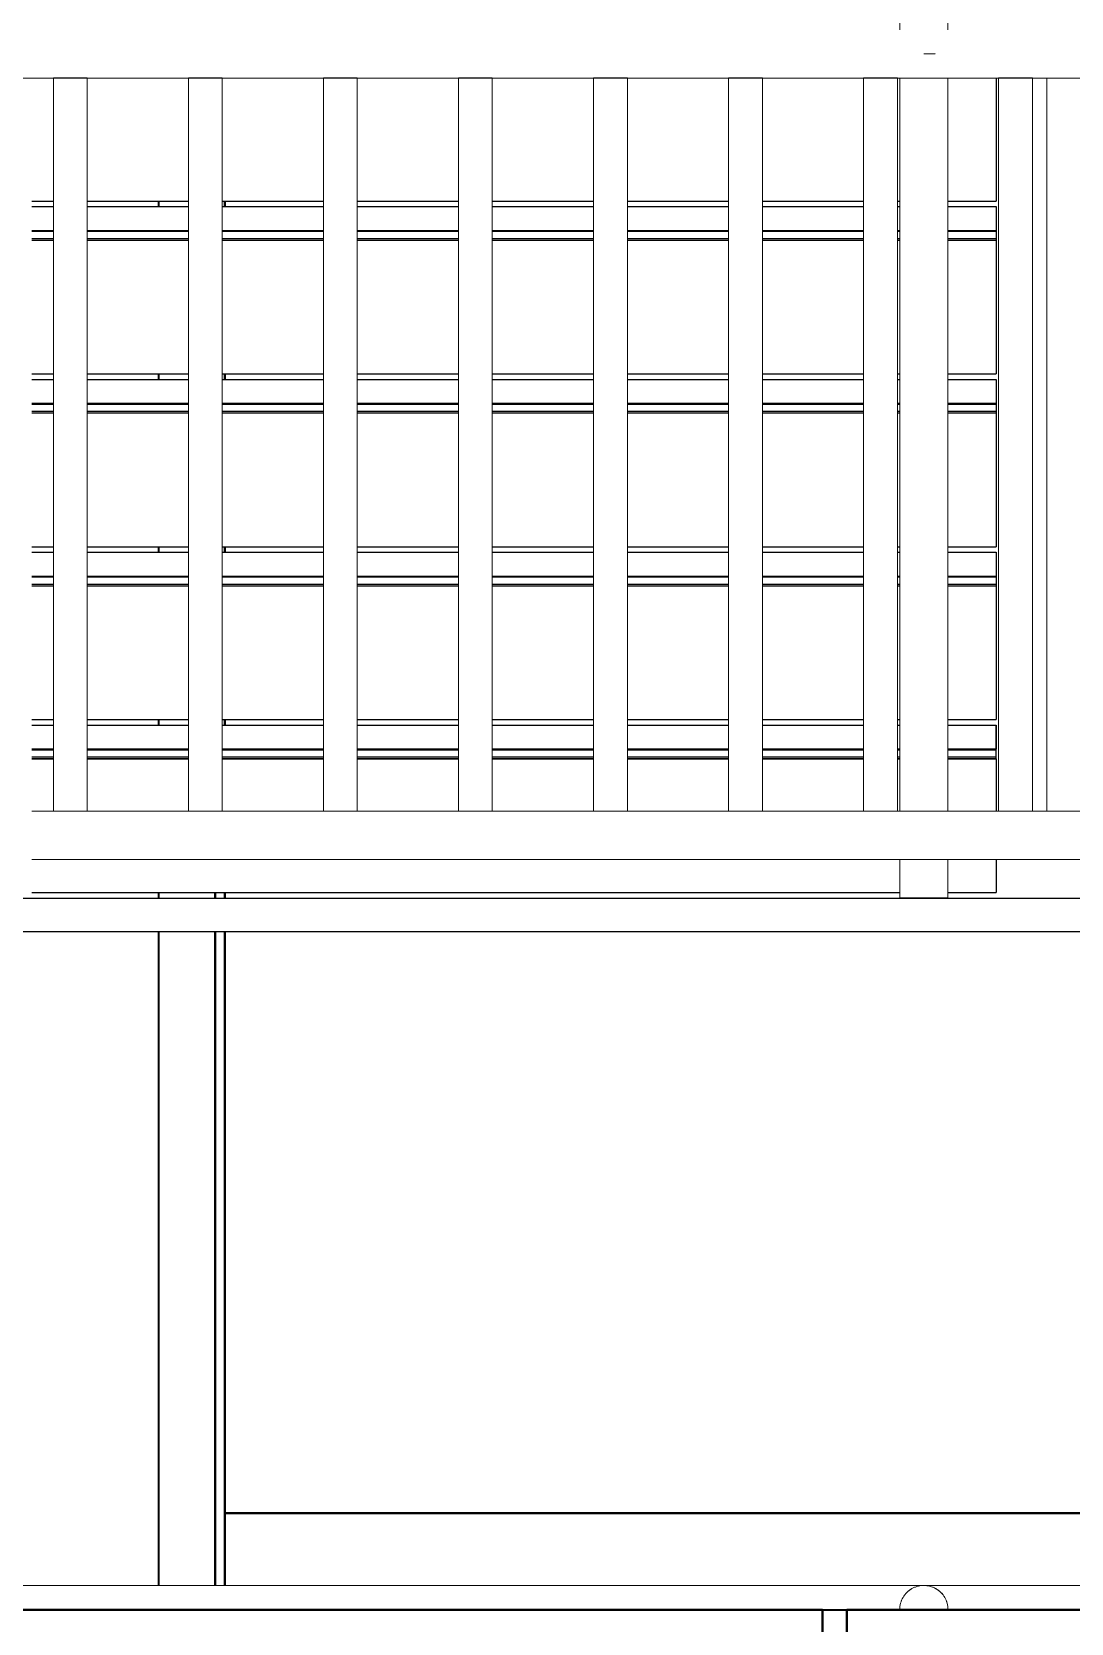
# Model space of a CAD drawing. Header units: millimetres. Extents: x -153298 to 620751, y -313239 to 250031.
# Drawn here: x 6249 to 7327, y -305529 to -303879 of the extents above; entities that cross this region are included whole.
import ezdxf

# ---------------------------------------------------------------- set-up
doc = ezdxf.new("R2010")
doc.units = ezdxf.units.MM
for name, color, linetype, lineweight in [('A-FLOR-E', 7, 'Continuous', 35), ('A-FLOR-HRAL', 7, 'Continuous', 25), ('E-LITE-EQPM', 7, 'Continuous', 35), ('I-WALL-E', 7, 'Continuous', 35), ('S-STRS-E', 7, 'Continuous', 25), ('WALL-E', 7, 'Continuous', 35)]:
    doc.layers.add(name, color=color, linetype=linetype, lineweight=lineweight)

# ---------------------------------------------------------------- blocks, each defined once
blk = doc.blocks.new('Railing - 35mm-14343221-2140-01 ENTRANCE 1 ELEVATION 2')
at = {"layer": 'A-FLOR-HRAL', "color": 7, "lineweight": 9}
blk.add_line((-17369.5, 112828.3), (-17369.5, 113588.3), dxfattribs=at)
blk = doc.blocks.new('Railing - Post_50mm-18334296-2140-01 ENTRANCE 1 ELEVATION 2')
at = {"layer": 'A-FLOR-HRAL', "color": 7, "lineweight": 9}
for p, q in [((-17522, 113792.4), (-17522, 113638.3)), ((-17472, 113638.3), (-17472, 113792.4)), ((-17472, 112738.3), (-17522, 112738.3)), ((-17522, 112738.3), (-17472, 112738.3))]:
    blk.add_line(p, q, dxfattribs=at)
blk = doc.blocks.new('Railing - Post_50mm-14343219-2140-01 ENTRANCE 1 ELEVATION 2')
at = {"layer": 'A-FLOR-HRAL', "color": 7, "lineweight": 9}
for p, q in [((-17497, 113613.3), (-17497, 113613.3)), ((-17497, 113613.3), (-17485.3, 113613.3)), ((-17485.3, 113613.3), (-17497, 113613.3)), ((-17484.5, 113613.3), (-17484.5, 113613.3)), ((-17522, 113588.3), (-17522, 112828.3)), ((-17472, 112828.3), (-17472, 113588.3)), ((-17522, 112778.3), (-17522, 112738.3)), ((-17472, 112738.3), (-17472, 112778.3)), ((-17497, 112738.3), (-17497, 112738.3)), ((-17497, 112738.3), (-17497, 112738.3))]:
    blk.add_line(p, q, dxfattribs=at)
blk = doc.blocks.new('Railing - Railing-8634568-2140-01 ENTRANCE 1 ELEVATION 2')
at = {"color": 7}
for name in ['Railing - Post_50mm-18334296-2140-01 ENTRANCE 1 ELEVATION 2', 'Railing - Post_50mm-14343219-2140-01 ENTRANCE 1 ELEVATION 2', 'Railing - 35mm-14343221-2140-01 ENTRANCE 1 ELEVATION 2']:
    blk.add_blockref(name, (0, -6450.4), dxfattribs=at)
blk = doc.blocks.new('Top Rail Type - Top Rail_Internal_-8634572-2140-01 ENTRANCE 1 ELEVATION 2')
at = {"layer": 'A-FLOR-HRAL', "color": 7, "lineweight": 9}
blk.add_line((-17272, 105575.2), (-17497, 105575.2), dxfattribs=at)
for points, knots in [([(-17472, 105550.2), (-17472, 105552.4), (-17472.6, 105556.8), (-17475.1, 105562.9), (-17479.1, 105568.1), (-17484.4, 105572.1), (-17490.5, 105574.6), (-17499.2, 105575.8), (-17507.9, 105573.5), (-17514.9, 105568.1), (-17518.9, 105562.9), (-17521.4, 105556.8), (-17522, 105552.4), (-17522, 105550.2)], [0, 0, 0, 0, 0.083333, 0.166667, 0.25, 0.333333, 0.416667, 0.5, 0.666667, 0.75, 0.833333, 0.916667, 1, 1, 1, 1]), ([(-17522, 105550.2), (-17522, 105552.4), (-17521.6, 105555.7), (-17520.2, 105559.8), (-17518.7, 105562.8), (-17517.2, 105565), (-17515.8, 105566.7), (-17514.3, 105568.3), (-17512.7, 105569.7), (-17510.9, 105571), (-17509.5, 105571.9), (-17508.1, 105572.7), (-17506.6, 105573.3), (-17505.1, 105573.9), (-17503.5, 105574.4), (-17501.9, 105574.8), (-17500.3, 105575), (-17498.7, 105575.2), (-17497, 105575.2), (-17495.4, 105575.2), (-17493.8, 105575), (-17492.1, 105574.8), (-17490.5, 105574.4), (-17489, 105573.9), (-17487.4, 105573.3), (-17486, 105572.7), (-17484.5, 105571.9), (-17483.1, 105571), (-17481.3, 105569.7), (-17479.7, 105568.3), (-17478.2, 105566.7), (-17476.8, 105565), (-17475.3, 105562.8), (-17473.9, 105559.8), (-17472.5, 105555.7), (-17472, 105552.4), (-17472, 105550.2)], [-1, -1, -1, -1, -0.916667, -0.875, -0.833333, -0.791667, -0.770833, -0.75, -0.708333, -0.6875, -0.666667, -0.645833, -0.625, -0.604167, -0.583333, -0.5625, -0.541667, -0.520833, -0.5, -0.479167, -0.458333, -0.4375, -0.416667, -0.395833, -0.375, -0.354167, -0.333333, -0.3125, -0.291667, -0.25, -0.229167, -0.208333, -0.166667, -0.125, -0.083333, 0, 0, 0, 0])]:
    blk.add_open_spline(points, degree=3, knots=knots, dxfattribs=at)
blk = doc.blocks.new('Railing - 35mm-V465-2140-01 ENTRANCE 1 ELEVATION 2')
at = {"layer": 'A-FLOR-HRAL', "color": 7, "lineweight": 9}
for p, q in [((-17374.5, 111975.7), (-17374.5, 111215.7)), ((-17357, 111975.7), (-17374.5, 111975.7)), ((-17339.5, 111975.7), (-17357, 111975.7)), ((-17339.5, 111215.7), (-17339.5, 111975.7)), ((-17374.5, 111215.7), (-17357, 111215.7)), ((-17357, 111215.7), (-17339.5, 111215.7))]:
    blk.add_line(p, q, dxfattribs=at)
blk = doc.blocks.new('Railing - Railing-14945432-2140-01 ENTRANCE 1 ELEVATION 2')
at = {"layer": 'A-FLOR-HRAL', "color": 7, "lineweight": 9}
for p, q in [((-16422, 106377.8), (-18422, 106377.8)), ((-18422, 106327.8), (-16422, 106327.8))]:
    blk.add_line(p, q, dxfattribs=at)
at = {"color": 7, "extrusion": (0, 0, -1), "zscale": -1}
for p in [(35739, -4837.8), (35599, -4837.8), (35459, -4837.8), (35319, -4837.8), (35179, -4837.8), (35039, -4837.8), (34899, -4837.8), (34759, -4837.8)]:
    blk.add_blockref('Railing - 35mm-V465-2140-01 ENTRANCE 1 ELEVATION 2', p, dxfattribs=at)
blk = doc.blocks.new('Top Rail Type - Top Rail_Internal_-14945436-2140-01 ENTRANCE 1 ELEVATION 2')
at = {"layer": 'A-FLOR-HRAL', "color": 7, "lineweight": 9}
blk.add_line((-18447, 107137.8), (-16422, 107137.8), dxfattribs=at)
blk = doc.blocks.new('Top Rail Type - Top Rail_Internal_-14945632-2140-01 ENTRANCE 1 ELEVATION 2')
at = {"layer": 'A-FLOR-HRAL', "color": 7, "lineweight": 9}
blk.add_line((-17497, 105575.2), (-18447, 105575.2), dxfattribs=at)
blk = doc.blocks.new('ACM_L14 - LED Street Light Luminaire with Wide Light - PRA4-CB-8-V575-2140-01 ENTRANCE 1 ELEVATION 2')
at = {"layer": 'E-LITE-EQPM', "color": 7}
for p, q in [((-18290.8, 107010.3), (-18290.8, 107004.5)), ((-18290.8, 106831.1), (-18290.8, 106825.4)), ((-18290.8, 106651.9), (-18290.8, 106646.2)), ((-18290.8, 106472.7), (-18290.8, 106467)), ((-18290.8, 106293.6), (-18290.8, 106287.8)), ((-18290.8, 106252.8), (-18290.8, 105575.2))]:
    blk.add_line(p, q, dxfattribs=at)

msp = doc.modelspace()

# ---------------------------------------------------------------- linework, layer by layer
at = {"layer": 'A-FLOR-E', "color": 7}
for p, q in [((6449.1524, -305489.493), (6449.1524, -305314.7103)), ((6449.1524, -305314.7103), (6449.1524, -305489.493))]:
    msp.add_line(p, q, dxfattribs=at)
at = {"layer": 'I-WALL-E', "color": 7}
for p, q in [((6449.1524, -304054.4306), (6449.1524, -304060.1694)), ((6449.1524, -304060.1694), (6449.1524, -304054.4306)), ((6449.1524, -304233.6094), (6449.1524, -304239.3481)), ((6449.1524, -304239.3481), (6449.1524, -304233.6094)), ((6449.1524, -304412.7881), (6449.1524, -304418.5268)), ((6449.1524, -304418.5268), (6449.1524, -304412.7881)), ((6449.1524, -304591.9668), (6449.1524, -304597.7056)), ((6449.1524, -304597.7056), (6449.1524, -304591.9668)), ((6449.1524, -304771.1456), (6449.1524, -304776.8843)), ((6449.1524, -304776.8843), (6449.1524, -304771.1456)), ((6449.1524, -304811.8843), (6449.1524, -305489.493)), ((6449.1524, -305489.493), (6449.1524, -304811.8843)), ((6449.1524, -304814.7103), (6449.1524, -305489.493)), ((6449.1524, -305489.493), (6449.1524, -304814.7103)), ((7349.1524, -305414.7103), (6449.1524, -305414.7103)), ((6449.1524, -305414.7103), (7349.1524, -305414.7103)), ((7069.1524, -305514.7103), (6024.1524, -305514.7103)), ((6149.1524, -305514.7103), (8449.1524, -305514.7103)), ((7069.1524, -306365.7103), (7069.1524, -305514.7103)), ((7069.1524, -305514.7103), (7094.1524, -305514.7103)), ((7069.1524, -305514.7103), (7069.1524, -306365.7103)), ((8269.1524, -305514.7103), (7094.1524, -305514.7103)), ((7094.1524, -305514.7103), (7094.1524, -306365.8043)), ((7094.1524, -306365.8043), (7094.1524, -305514.7103))]:
    msp.add_line(p, q, dxfattribs=at)
at = {"layer": 'S-STRS-E', "color": 7}
for p, q in [((7249.1524, -303926.8843), (7249.1524, -304054.4306)), ((6249.1524, -304054.4306), (6271.6524, -304054.4306)), ((6306.4556, -304054.4306), (6411.6524, -304054.4306)), ((6446.4556, -304054.4306), (6551.6524, -304054.4306)), ((6586.4556, -304054.4306), (6691.6524, -304054.4306)), ((6726.4556, -304054.4306), (6831.6524, -304054.4306)), ((6866.4556, -304054.4306), (6971.6524, -304054.4306)), ((7006.4556, -304054.4306), (7111.6524, -304054.4306)), ((7146.4556, -304054.4306), (7149.1524, -304054.4306)), ((7199.1524, -304054.4306), (7249.1524, -304054.4306)), ((6249.1524, -304060.1694), (6271.6524, -304060.1694)), ((6249.1524, -304060.1694), (6271.6524, -304060.1694)), ((6249.1524, -304060.1694), (6271.6524, -304060.1694)), ((6249.1524, -304060.1694), (6271.6524, -304060.1694)), ((6249.1524, -304060.1694), (6271.6524, -304060.1694)), ((6249.1524, -304060.1694), (6271.6524, -304060.1694)), ((6249.1524, -304060.1694), (6271.6524, -304060.1694)), ((6306.4468, -304060.1694), (6411.6524, -304060.1694)), ((6306.4468, -304060.1694), (6411.6524, -304060.1694)), ((6306.4468, -304060.1694), (6411.6524, -304060.1694)), ((6306.4468, -304060.1694), (6411.6524, -304060.1694)), ((6306.4468, -304060.1694), (6411.6524, -304060.1694)), ((6306.4468, -304060.1694), (6411.6524, -304060.1694)), ((6306.4468, -304060.1694), (6411.6524, -304060.1694)), ((6446.4468, -304060.1694), (6551.6524, -304060.1694)), ((6446.4468, -304060.1694), (6551.6524, -304060.1694)), ((6446.4468, -304060.1694), (6551.6524, -304060.1694)), ((6446.4468, -304060.1694), (6551.6524, -304060.1694)), ((6446.4468, -304060.1694), (6551.6524, -304060.1694)), ((6446.4468, -304060.1694), (6551.6524, -304060.1694)), ((6446.4468, -304060.1694), (6551.6524, -304060.1694)), ((6586.4468, -304060.1694), (6691.6524, -304060.1694)), ((6586.4468, -304060.1694), (6691.6524, -304060.1694)), ((6586.4468, -304060.1694), (6691.6524, -304060.1694)), ((6586.4468, -304060.1694), (6691.6524, -304060.1694)), ((6586.4468, -304060.1694), (6691.6524, -304060.1694)), ((6586.4468, -304060.1694), (6691.6524, -304060.1694)), ((6586.4468, -304060.1694), (6691.6524, -304060.1694)), ((6726.4468, -304060.1694), (6831.6524, -304060.1694)), ((6726.4468, -304060.1694), (6831.6524, -304060.1694)), ((6726.4468, -304060.1694), (6831.6524, -304060.1694)), ((6726.4468, -304060.1694), (6831.6524, -304060.1694)), ((6726.4468, -304060.1694), (6831.6524, -304060.1694)), ((6726.4468, -304060.1694), (6831.6524, -304060.1694)), ((6726.4468, -304060.1694), (6831.6524, -304060.1694)), ((6866.4468, -304060.1694), (6971.6524, -304060.1694)), ((6866.4468, -304060.1694), (6971.6524, -304060.1694)), ((6866.4468, -304060.1694), (6971.6524, -304060.1694)), ((6866.4468, -304060.1694), (6971.6524, -304060.1694)), ((6866.4468, -304060.1694), (6971.6524, -304060.1694)), ((6866.4468, -304060.1694), (6971.6524, -304060.1694)), ((6866.4468, -304060.1694), (6971.6524, -304060.1694)), ((7006.4468, -304060.1694), (7111.6524, -304060.1694)), ((7006.4468, -304060.1694), (7111.6524, -304060.1694)), ((7006.4468, -304060.1694), (7111.6524, -304060.1694)), ((7006.4468, -304060.1694), (7111.6524, -304060.1694)), ((7006.4468, -304060.1694), (7111.6524, -304060.1694)), ((7006.4468, -304060.1694), (7111.6524, -304060.1694)), ((7006.4468, -304060.1694), (7111.6524, -304060.1694)), ((7146.4468, -304060.1694), (7149.1524, -304060.1694)), ((7146.4468, -304060.1694), (7149.1524, -304060.1694)), ((7146.4468, -304060.1694), (7149.1524, -304060.1694)), ((7146.4468, -304060.1694), (7149.1524, -304060.1694)), ((7146.4468, -304060.1694), (7149.1524, -304060.1694)), ((7146.4468, -304060.1694), (7149.1524, -304060.1694)), ((7146.4468, -304060.1694), (7149.1524, -304060.1694)), ((7199.1524, -304060.1694), (7249.1524, -304060.1694)), ((7199.1524, -304060.1694), (7249.1524, -304060.1694)), ((7199.1524, -304060.1694), (7249.1524, -304060.1694)), ((7199.1524, -304060.1694), (7249.1524, -304060.1694)), ((7199.1524, -304060.1694), (7249.1524, -304060.1694)), ((7199.1524, -304060.1694), (7249.1524, -304060.1694)), ((7199.1524, -304060.1694), (7249.1524, -304060.1694)), ((7249.1524, -304060.1694), (7249.1524, -304065.6694)), ((7249.1524, -304060.1694), (7249.1524, -304062.6694)), ((7249.1524, -304060.1694), (7249.1524, -304062.6694)), ((7249.1524, -304060.1694), (7249.1524, -304062.6694)), ((7249.1524, -304060.1694), (7249.1524, -304062.6694)), ((7249.1524, -304060.1694), (7249.1524, -304062.6694)), ((7249.1524, -304060.1694), (7249.1524, -304085.1694)), ((7249.1524, -304065.1694), (7249.1524, -304075.1694)), ((7249.1524, -304065.6694), (7249.1524, -304074.6694)), ((7249.1524, -304065.6694), (7249.1524, -304085.6694)), ((6271.6524, -304085.1694), (6249.1524, -304085.1694)), ((6249.1524, -304085.6694), (6271.6524, -304085.6694)), ((6249.1524, -304085.6694), (6271.6524, -304085.6694)), ((6411.6524, -304085.1694), (6306.6524, -304085.1694)), ((6306.6524, -304085.6694), (6411.6524, -304085.6694)), ((6306.6524, -304085.6694), (6411.6524, -304085.6694)), ((6551.6524, -304085.1694), (6446.6524, -304085.1694)), ((6446.6524, -304085.6694), (6551.6524, -304085.6694)), ((6446.6524, -304085.6694), (6551.6524, -304085.6694)), ((6691.6524, -304085.1694), (6586.6524, -304085.1694)), ((6586.6524, -304085.6694), (6691.6524, -304085.6694)), ((6586.6524, -304085.6694), (6691.6524, -304085.6694)), ((6831.6524, -304085.1694), (6726.6524, -304085.1694)), ((6726.6524, -304085.6694), (6831.6524, -304085.6694)), ((6726.6524, -304085.6694), (6831.6524, -304085.6694)), ((6971.6524, -304085.1694), (6866.6524, -304085.1694)), ((6866.6524, -304085.6694), (6971.6524, -304085.6694)), ((6866.6524, -304085.6694), (6971.6524, -304085.6694)), ((7111.6524, -304085.1694), (7006.6524, -304085.1694)), ((7006.6524, -304085.6694), (7111.6524, -304085.6694)), ((7006.6524, -304085.6694), (7111.6524, -304085.6694)), ((7149.1524, -304085.1694), (7146.6524, -304085.1694)), ((7146.6524, -304085.6694), (7149.1524, -304085.6694)), ((7146.6524, -304085.6694), (7149.1524, -304085.6694)), ((7249.1524, -304085.1694), (7199.1524, -304085.1694)), ((7199.1524, -304085.6694), (7249.1524, -304085.6694)), ((7199.1524, -304085.6694), (7249.1524, -304085.6694)), ((7249.1524, -304074.6694), (7249.1524, -304078.1694)), ((7249.1524, -304075.1694), (7249.1524, -304077.6694)), ((7249.1524, -304085.6694), (7249.1524, -304093.1694)), ((6249.1524, -304093.1694), (6271.6524, -304093.1694)), ((6271.6524, -304095.1694), (6249.1524, -304095.1694)), ((6271.6524, -304095.1694), (6249.1524, -304095.1694)), ((6306.6524, -304093.1694), (6411.6524, -304093.1694)), ((6411.6524, -304095.1694), (6306.6524, -304095.1694)), ((6411.6524, -304095.1694), (6306.6524, -304095.1694)), ((6446.6524, -304093.1694), (6551.6524, -304093.1694)), ((6551.6524, -304095.1694), (6446.6524, -304095.1694)), ((6551.6524, -304095.1694), (6446.6524, -304095.1694)), ((6586.6524, -304093.1694), (6691.6524, -304093.1694)), ((6691.6524, -304095.1694), (6586.6524, -304095.1694)), ((6691.6524, -304095.1694), (6586.6524, -304095.1694)), ((6726.6524, -304093.1694), (6831.6524, -304093.1694)), ((6831.6524, -304095.1694), (6726.6524, -304095.1694)), ((6831.6524, -304095.1694), (6726.6524, -304095.1694)), ((6866.6524, -304093.1694), (6971.6524, -304093.1694)), ((6971.6524, -304095.1694), (6866.6524, -304095.1694)), ((6971.6524, -304095.1694), (6866.6524, -304095.1694)), ((7006.6524, -304093.1694), (7111.6524, -304093.1694)), ((7111.6524, -304095.1694), (7006.6524, -304095.1694)), ((7111.6524, -304095.1694), (7006.6524, -304095.1694)), ((7146.6524, -304093.1694), (7149.1524, -304093.1694)), ((7149.1524, -304095.1694), (7146.6524, -304095.1694)), ((7149.1524, -304095.1694), (7146.6524, -304095.1694)), ((7199.1524, -304093.1694), (7249.1524, -304093.1694)), ((7249.1524, -304095.1694), (7199.1524, -304095.1694)), ((7249.1524, -304095.1694), (7199.1524, -304095.1694)), ((7249.1524, -304093.1694), (7249.1524, -304095.1694)), ((7249.1524, -304095.1694), (7249.1524, -304233.6094)), ((6249.1524, -304233.6094), (6271.6524, -304233.6094)), ((6306.6524, -304233.6094), (6411.6524, -304233.6094)), ((6446.6524, -304233.6094), (6551.6524, -304233.6094)), ((6586.6524, -304233.6094), (6691.6524, -304233.6094)), ((6726.6524, -304233.6094), (6831.6524, -304233.6094)), ((6866.6524, -304233.6094), (6971.6524, -304233.6094)), ((7006.6524, -304233.6094), (7111.6524, -304233.6094)), ((7146.6524, -304233.6094), (7149.1524, -304233.6094)), ((7199.1524, -304233.6094), (7249.1524, -304233.6094)), ((6249.1524, -304239.3481), (6271.6524, -304239.3481)), ((6249.1524, -304239.3481), (6271.6524, -304239.3481)), ((6249.1524, -304239.3481), (6271.6524, -304239.3481)), ((6249.1524, -304239.3481), (6271.6524, -304239.3481)), ((6249.1524, -304239.3481), (6271.6524, -304239.3481)), ((6249.1524, -304239.3481), (6271.6524, -304239.3481)), ((6249.1524, -304239.3481), (6271.6524, -304239.3481)), ((6306.6524, -304239.3481), (6411.6524, -304239.3481)), ((6306.6524, -304239.3481), (6411.6524, -304239.3481)), ((6306.6524, -304239.3481), (6411.6524, -304239.3481)), ((6306.6524, -304239.3481), (6411.6524, -304239.3481)), ((6306.6524, -304239.3481), (6411.6524, -304239.3481)), ((6306.6524, -304239.3481), (6411.6524, -304239.3481)), ((6306.6524, -304239.3481), (6411.6524, -304239.3481)), ((6446.6524, -304239.3481), (6551.6524, -304239.3481)), ((6446.6524, -304239.3481), (6551.6524, -304239.3481)), ((6446.6524, -304239.3481), (6551.6524, -304239.3481)), ((6446.6524, -304239.3481), (6551.6524, -304239.3481)), ((6446.6524, -304239.3481), (6551.6524, -304239.3481)), ((6446.6524, -304239.3481), (6551.6524, -304239.3481)), ((6446.6524, -304239.3481), (6551.6524, -304239.3481)), ((6586.6524, -304239.3481), (6691.6524, -304239.3481)), ((6586.6524, -304239.3481), (6691.6524, -304239.3481)), ((6586.6524, -304239.3481), (6691.6524, -304239.3481)), ((6586.6524, -304239.3481), (6691.6524, -304239.3481)), ((6586.6524, -304239.3481), (6691.6524, -304239.3481)), ((6586.6524, -304239.3481), (6691.6524, -304239.3481)), ((6586.6524, -304239.3481), (6691.6524, -304239.3481)), ((6726.6524, -304239.3481), (6831.6524, -304239.3481)), ((6726.6524, -304239.3481), (6831.6524, -304239.3481)), ((6726.6524, -304239.3481), (6831.6524, -304239.3481)), ((6726.6524, -304239.3481), (6831.6524, -304239.3481)), ((6726.6524, -304239.3481), (6831.6524, -304239.3481)), ((6726.6524, -304239.3481), (6831.6524, -304239.3481)), ((6726.6524, -304239.3481), (6831.6524, -304239.3481)), ((6866.6524, -304239.3481), (6971.6524, -304239.3481)), ((6866.6524, -304239.3481), (6971.6524, -304239.3481)), ((6866.6524, -304239.3481), (6971.6524, -304239.3481)), ((6866.6524, -304239.3481), (6971.6524, -304239.3481)), ((6866.6524, -304239.3481), (6971.6524, -304239.3481)), ((6866.6524, -304239.3481), (6971.6524, -304239.3481)), ((6866.6524, -304239.3481), (6971.6524, -304239.3481)), ((7006.6524, -304239.3481), (7111.6524, -304239.3481)), ((7006.6524, -304239.3481), (7111.6524, -304239.3481)), ((7006.6524, -304239.3481), (7111.6524, -304239.3481)), ((7006.6524, -304239.3481), (7111.6524, -304239.3481)), ((7006.6524, -304239.3481), (7111.6524, -304239.3481)), ((7006.6524, -304239.3481), (7111.6524, -304239.3481)), ((7006.6524, -304239.3481), (7111.6524, -304239.3481)), ((7146.6524, -304239.3481), (7149.1524, -304239.3481)), ((7146.6524, -304239.3481), (7149.1524, -304239.3481)), ((7146.6524, -304239.3481), (7149.1524, -304239.3481)), ((7146.6524, -304239.3481), (7149.1524, -304239.3481)), ((7146.6524, -304239.3481), (7149.1524, -304239.3481)), ((7146.6524, -304239.3481), (7149.1524, -304239.3481)), ((7146.6524, -304239.3481), (7149.1524, -304239.3481)), ((7199.1524, -304239.3481), (7249.1524, -304239.3481)), ((7199.1524, -304239.3481), (7249.1524, -304239.3481)), ((7199.1524, -304239.3481), (7249.1524, -304239.3481)), ((7199.1524, -304239.3481), (7249.1524, -304239.3481)), ((7199.1524, -304239.3481), (7249.1524, -304239.3481)), ((7199.1524, -304239.3481), (7249.1524, -304239.3481)), ((7199.1524, -304239.3481), (7249.1524, -304239.3481)), ((7249.1524, -304239.3481), (7249.1524, -304244.8481)), ((7249.1524, -304239.3481), (7249.1524, -304241.8481)), ((7249.1524, -304239.3481), (7249.1524, -304241.8481)), ((7249.1524, -304239.3481), (7249.1524, -304241.8481)), ((7249.1524, -304239.3481), (7249.1524, -304241.8481)), ((7249.1524, -304239.3481), (7249.1524, -304241.8481)), ((7249.1524, -304239.3481), (7249.1524, -304264.3481)), ((7249.1524, -304244.3481), (7249.1524, -304254.3481)), ((7249.1524, -304244.8481), (7249.1524, -304253.8481)), ((7249.1524, -304244.8481), (7249.1524, -304264.8481)), ((7249.1524, -304253.8481), (7249.1524, -304256.4016)), ((7249.1524, -304254.3481), (7249.1524, -304256.4016)), ((6271.6524, -304264.3481), (6249.1524, -304264.3481)), ((6249.1524, -304264.8481), (6271.6524, -304264.8481)), ((6249.1524, -304264.8481), (6271.6524, -304264.8481)), ((6411.6524, -304264.3481), (6306.6524, -304264.3481)), ((6306.6524, -304264.8481), (6411.6524, -304264.8481)), ((6306.6524, -304264.8481), (6411.6524, -304264.8481)), ((6551.6524, -304264.3481), (6446.6524, -304264.3481)), ((6446.6524, -304264.8481), (6551.6524, -304264.8481)), ((6446.6524, -304264.8481), (6551.6524, -304264.8481)), ((6691.6524, -304264.3481), (6586.6524, -304264.3481)), ((6586.6524, -304264.8481), (6691.6524, -304264.8481)), ((6586.6524, -304264.8481), (6691.6524, -304264.8481)), ((6831.6524, -304264.3481), (6726.6524, -304264.3481)), ((6726.6524, -304264.8481), (6831.6524, -304264.8481)), ((6726.6524, -304264.8481), (6831.6524, -304264.8481)), ((6971.6524, -304264.3481), (6866.6524, -304264.3481)), ((6866.6524, -304264.8481), (6971.6524, -304264.8481)), ((6866.6524, -304264.8481), (6971.6524, -304264.8481)), ((7111.6524, -304264.3481), (7006.6524, -304264.3481)), ((7006.6524, -304264.8481), (7111.6524, -304264.8481)), ((7006.6524, -304264.8481), (7111.6524, -304264.8481)), ((7149.1524, -304264.3481), (7146.6524, -304264.3481)), ((7146.6524, -304264.8481), (7149.1524, -304264.8481)), ((7146.6524, -304264.8481), (7149.1524, -304264.8481)), ((7249.1524, -304264.3481), (7199.1524, -304264.3481)), ((7199.1524, -304264.8481), (7249.1524, -304264.8481)), ((7199.1524, -304264.8481), (7249.1524, -304264.8481)), ((7249.1524, -304264.8481), (7249.1524, -304272.3481)), ((6249.1524, -304272.3481), (6271.6524, -304272.3481)), ((6271.6524, -304274.3481), (6249.1524, -304274.3481)), ((6271.6524, -304274.3481), (6249.1524, -304274.3481)), ((6306.6524, -304272.3481), (6411.6524, -304272.3481)), ((6411.6524, -304274.3481), (6306.6524, -304274.3481)), ((6411.6524, -304274.3481), (6306.6524, -304274.3481)), ((6446.6524, -304272.3481), (6551.6524, -304272.3481)), ((6551.6524, -304274.3481), (6446.6524, -304274.3481)), ((6551.6524, -304274.3481), (6446.6524, -304274.3481)), ((6586.6524, -304272.3481), (6691.6524, -304272.3481)), ((6691.6524, -304274.3481), (6586.6524, -304274.3481)), ((6691.6524, -304274.3481), (6586.6524, -304274.3481)), ((6726.6524, -304272.3481), (6831.6524, -304272.3481)), ((6831.6524, -304274.3481), (6726.6524, -304274.3481)), ((6831.6524, -304274.3481), (6726.6524, -304274.3481)), ((6866.6524, -304272.3481), (6971.6524, -304272.3481)), ((6971.6524, -304274.3481), (6866.6524, -304274.3481)), ((6971.6524, -304274.3481), (6866.6524, -304274.3481)), ((7006.6524, -304272.3481), (7111.6524, -304272.3481)), ((7111.6524, -304274.3481), (7006.6524, -304274.3481)), ((7111.6524, -304274.3481), (7006.6524, -304274.3481)), ((7146.6524, -304272.3481), (7149.1524, -304272.3481)), ((7149.1524, -304274.3481), (7146.6524, -304274.3481)), ((7149.1524, -304274.3481), (7146.6524, -304274.3481)), ((7199.1524, -304272.3481), (7249.1524, -304272.3481)), ((7249.1524, -304274.3481), (7199.1524, -304274.3481)), ((7249.1524, -304274.3481), (7199.1524, -304274.3481)), ((7249.1524, -304272.3481), (7249.1524, -304274.3481)), ((7249.1524, -304274.3481), (7249.1524, -304412.7881)), ((6249.1524, -304412.7881), (6271.6524, -304412.7881)), ((6249.1524, -304418.5268), (6271.6524, -304418.5268)), ((6249.1524, -304418.5268), (6271.6524, -304418.5268)), ((6249.1524, -304418.5268), (6271.6524, -304418.5268)), ((6249.1524, -304418.5268), (6271.6524, -304418.5268)), ((6249.1524, -304418.5268), (6271.6524, -304418.5268)), ((6249.1524, -304418.5268), (6271.6524, -304418.5268)), ((6249.1524, -304418.5268), (6271.6524, -304418.5268)), ((6306.6524, -304412.7881), (6411.6524, -304412.7881)), ((6306.6524, -304418.5268), (6411.6524, -304418.5268)), ((6306.6524, -304418.5268), (6411.6524, -304418.5268)), ((6306.6524, -304418.5268), (6411.6524, -304418.5268)), ((6306.6524, -304418.5268), (6411.6524, -304418.5268)), ((6306.6524, -304418.5268), (6411.6524, -304418.5268)), ((6306.6524, -304418.5268), (6411.6524, -304418.5268)), ((6306.6524, -304418.5268), (6411.6524, -304418.5268)), ((6446.6524, -304412.7881), (6551.6524, -304412.7881)), ((6446.6524, -304418.5268), (6551.6524, -304418.5268)), ((6446.6524, -304418.5268), (6551.6524, -304418.5268)), ((6446.6524, -304418.5268), (6551.6524, -304418.5268)), ((6446.6524, -304418.5268), (6551.6524, -304418.5268)), ((6446.6524, -304418.5268), (6551.6524, -304418.5268)), ((6446.6524, -304418.5268), (6551.6524, -304418.5268)), ((6446.6524, -304418.5268), (6551.6524, -304418.5268)), ((6586.6524, -304412.7881), (6691.6524, -304412.7881)), ((6586.6524, -304418.5268), (6691.6524, -304418.5268)), ((6586.6524, -304418.5268), (6691.6524, -304418.5268)), ((6586.6524, -304418.5268), (6691.6524, -304418.5268)), ((6586.6524, -304418.5268), (6691.6524, -304418.5268)), ((6586.6524, -304418.5268), (6691.6524, -304418.5268)), ((6586.6524, -304418.5268), (6691.6524, -304418.5268)), ((6586.6524, -304418.5268), (6691.6524, -304418.5268)), ((6726.6524, -304412.7881), (6831.6524, -304412.7881)), ((6726.6524, -304418.5268), (6831.6524, -304418.5268)), ((6726.6524, -304418.5268), (6831.6524, -304418.5268)), ((6726.6524, -304418.5268), (6831.6524, -304418.5268)), ((6726.6524, -304418.5268), (6831.6524, -304418.5268)), ((6726.6524, -304418.5268), (6831.6524, -304418.5268)), ((6726.6524, -304418.5268), (6831.6524, -304418.5268)), ((6726.6524, -304418.5268), (6831.6524, -304418.5268)), ((6866.6524, -304412.7881), (6971.6524, -304412.7881)), ((6866.6524, -304418.5268), (6971.6524, -304418.5268)), ((6866.6524, -304418.5268), (6971.6524, -304418.5268)), ((6866.6524, -304418.5268), (6971.6524, -304418.5268)), ((6866.6524, -304418.5268), (6971.6524, -304418.5268)), ((6866.6524, -304418.5268), (6971.6524, -304418.5268)), ((6866.6524, -304418.5268), (6971.6524, -304418.5268)), ((6866.6524, -304418.5268), (6971.6524, -304418.5268)), ((7006.6524, -304412.7881), (7111.6524, -304412.7881)), ((7006.6524, -304418.5268), (7111.6524, -304418.5268)), ((7006.6524, -304418.5268), (7111.6524, -304418.5268)), ((7006.6524, -304418.5268), (7111.6524, -304418.5268)), ((7006.6524, -304418.5268), (7111.6524, -304418.5268)), ((7006.6524, -304418.5268), (7111.6524, -304418.5268)), ((7006.6524, -304418.5268), (7111.6524, -304418.5268)), ((7006.6524, -304418.5268), (7111.6524, -304418.5268)), ((7146.6524, -304412.7881), (7149.1524, -304412.7881)), ((7146.6524, -304418.5268), (7149.1524, -304418.5268)), ((7146.6524, -304418.5268), (7149.1524, -304418.5268)), ((7146.6524, -304418.5268), (7149.1524, -304418.5268)), ((7146.6524, -304418.5268), (7149.1524, -304418.5268)), ((7146.6524, -304418.5268), (7149.1524, -304418.5268)), ((7146.6524, -304418.5268), (7149.1524, -304418.5268)), ((7146.6524, -304418.5268), (7149.1524, -304418.5268)), ((7199.1524, -304412.7881), (7249.1524, -304412.7881)), ((7199.1524, -304418.5268), (7249.1524, -304418.5268)), ((7199.1524, -304418.5268), (7249.1524, -304418.5268)), ((7199.1524, -304418.5268), (7249.1524, -304418.5268)), ((7199.1524, -304418.5268), (7249.1524, -304418.5268)), ((7199.1524, -304418.5268), (7249.1524, -304418.5268)), ((7199.1524, -304418.5268), (7249.1524, -304418.5268)), ((7199.1524, -304418.5268), (7249.1524, -304418.5268)), ((7249.1524, -304418.5268), (7249.1524, -304424.0268)), ((7249.1524, -304418.5268), (7249.1524, -304421.0268)), ((7249.1524, -304418.5268), (7249.1524, -304421.0268)), ((7249.1524, -304418.5268), (7249.1524, -304421.0268)), ((7249.1524, -304418.5268), (7249.1524, -304421.0268)), ((7249.1524, -304418.5268), (7249.1524, -304421.0268)), ((7249.1524, -304418.5268), (7249.1524, -304443.5268)), ((7249.1524, -304423.5268), (7249.1524, -304433.5268)), ((7249.1524, -304424.0268), (7249.1524, -304433.0268)), ((7249.1524, -304424.0268), (7249.1524, -304444.0268)), ((7249.1524, -304433.0268), (7249.1524, -304436.5268)), ((7249.1524, -304433.5268), (7249.1524, -304436.0268)), ((6271.6524, -304443.5268), (6249.1524, -304443.5268)), ((6249.1524, -304444.0268), (6271.6524, -304444.0268)), ((6249.1524, -304444.0268), (6271.6524, -304444.0268)), ((6249.1524, -304451.5268), (6271.6524, -304451.5268)), ((6411.6524, -304443.5268), (6306.6524, -304443.5268)), ((6306.6524, -304444.0268), (6411.6524, -304444.0268)), ((6306.6524, -304444.0268), (6411.6524, -304444.0268)), ((6306.6524, -304451.5268), (6411.6524, -304451.5268)), ((6551.6524, -304443.5268), (6446.6524, -304443.5268)), ((6446.6524, -304444.0268), (6551.6524, -304444.0268)), ((6446.6524, -304444.0268), (6551.6524, -304444.0268)), ((6446.6524, -304451.5268), (6551.6524, -304451.5268)), ((6691.6524, -304443.5268), (6586.6524, -304443.5268)), ((6586.6524, -304444.0268), (6691.6524, -304444.0268)), ((6586.6524, -304444.0268), (6691.6524, -304444.0268)), ((6586.6524, -304451.5268), (6691.6524, -304451.5268)), ((6831.6524, -304443.5268), (6726.6524, -304443.5268)), ((6726.6524, -304444.0268), (6831.6524, -304444.0268)), ((6726.6524, -304444.0268), (6831.6524, -304444.0268)), ((6726.6524, -304451.5268), (6831.6524, -304451.5268)), ((6971.6524, -304443.5268), (6866.6524, -304443.5268)), ((6866.6524, -304444.0268), (6971.6524, -304444.0268)), ((6866.6524, -304444.0268), (6971.6524, -304444.0268)), ((6866.6524, -304451.5268), (6971.6524, -304451.5268)), ((7111.6524, -304443.5268), (7006.6524, -304443.5268)), ((7006.6524, -304444.0268), (7111.6524, -304444.0268)), ((7006.6524, -304444.0268), (7111.6524, -304444.0268)), ((7006.6524, -304451.5268), (7111.6524, -304451.5268)), ((7149.1524, -304443.5268), (7146.6524, -304443.5268)), ((7146.6524, -304444.0268), (7149.1524, -304444.0268)), ((7146.6524, -304444.0268), (7149.1524, -304444.0268)), ((7146.6524, -304451.5268), (7149.1524, -304451.5268)), ((7249.1524, -304443.5268), (7199.1524, -304443.5268)), ((7199.1524, -304444.0268), (7249.1524, -304444.0268)), ((7199.1524, -304444.0268), (7249.1524, -304444.0268)), ((7199.1524, -304451.5268), (7249.1524, -304451.5268)), ((7249.1524, -304444.0268), (7249.1524, -304451.5268)), ((7249.1524, -304451.5268), (7249.1524, -304453.5268)), ((6271.6524, -304453.5268), (6249.1524, -304453.5268)), ((6271.6524, -304453.5268), (6249.1524, -304453.5268)), ((6411.6524, -304453.5268), (6306.6524, -304453.5268)), ((6411.6524, -304453.5268), (6306.6524, -304453.5268)), ((6551.6524, -304453.5268), (6446.6524, -304453.5268)), ((6551.6524, -304453.5268), (6446.6524, -304453.5268)), ((6691.6524, -304453.5268), (6586.6524, -304453.5268)), ((6691.6524, -304453.5268), (6586.6524, -304453.5268)), ((6831.6524, -304453.5268), (6726.6524, -304453.5268)), ((6831.6524, -304453.5268), (6726.6524, -304453.5268)), ((6971.6524, -304453.5268), (6866.6524, -304453.5268)), ((6971.6524, -304453.5268), (6866.6524, -304453.5268)), ((7111.6524, -304453.5268), (7006.6524, -304453.5268)), ((7111.6524, -304453.5268), (7006.6524, -304453.5268)), ((7149.1524, -304453.5268), (7146.6524, -304453.5268)), ((7149.1524, -304453.5268), (7146.6524, -304453.5268)), ((7249.1524, -304453.5268), (7199.1524, -304453.5268)), ((7249.1524, -304453.5268), (7199.1524, -304453.5268)), ((7249.1524, -304453.5268), (7249.1524, -304591.9668)), ((6249.1524, -304591.9668), (6271.7988, -304591.9668)), ((6249.1524, -304597.7056), (6271.7899, -304597.7056)), ((6249.1524, -304597.7056), (6271.7899, -304597.7056)), ((6249.1524, -304597.7056), (6271.7899, -304597.7056)), ((6249.1524, -304597.7056), (6271.7899, -304597.7056)), ((6249.1524, -304597.7056), (6271.7899, -304597.7056)), ((6249.1524, -304597.7056), (6271.7899, -304597.7056)), ((6249.1524, -304597.7056), (6271.7899, -304597.7056)), ((6306.6524, -304591.9668), (6411.7988, -304591.9668)), ((6306.6524, -304597.7056), (6411.7899, -304597.7056)), ((6306.6524, -304597.7056), (6411.7899, -304597.7056)), ((6306.6524, -304597.7056), (6411.7899, -304597.7056)), ((6306.6524, -304597.7056), (6411.7899, -304597.7056)), ((6306.6524, -304597.7056), (6411.7899, -304597.7056)), ((6306.6524, -304597.7056), (6411.7899, -304597.7056)), ((6306.6524, -304597.7056), (6411.7899, -304597.7056)), ((6446.6524, -304591.9668), (6551.7988, -304591.9668)), ((6446.6524, -304597.7056), (6551.7899, -304597.7056)), ((6446.6524, -304597.7056), (6551.7899, -304597.7056)), ((6446.6524, -304597.7056), (6551.7899, -304597.7056)), ((6446.6524, -304597.7056), (6551.7899, -304597.7056)), ((6446.6524, -304597.7056), (6551.7899, -304597.7056)), ((6446.6524, -304597.7056), (6551.7899, -304597.7056)), ((6446.6524, -304597.7056), (6551.7899, -304597.7056)), ((6586.6524, -304591.9668), (6691.7988, -304591.9668)), ((6586.6524, -304597.7056), (6691.7899, -304597.7056)), ((6586.6524, -304597.7056), (6691.7899, -304597.7056)), ((6586.6524, -304597.7056), (6691.7899, -304597.7056)), ((6586.6524, -304597.7056), (6691.7899, -304597.7056)), ((6586.6524, -304597.7056), (6691.7899, -304597.7056)), ((6586.6524, -304597.7056), (6691.7899, -304597.7056)), ((6586.6524, -304597.7056), (6691.7899, -304597.7056)), ((6726.6524, -304591.9668), (6831.7988, -304591.9668)), ((6726.6524, -304597.7056), (6831.7899, -304597.7056)), ((6726.6524, -304597.7056), (6831.7899, -304597.7056)), ((6726.6524, -304597.7056), (6831.7899, -304597.7056)), ((6726.6524, -304597.7056), (6831.7899, -304597.7056)), ((6726.6524, -304597.7056), (6831.7899, -304597.7056)), ((6726.6524, -304597.7056), (6831.7899, -304597.7056)), ((6726.6524, -304597.7056), (6831.7899, -304597.7056)), ((6866.6524, -304591.9668), (6971.7988, -304591.9668)), ((6866.6524, -304597.7056), (6971.7899, -304597.7056)), ((6866.6524, -304597.7056), (6971.7899, -304597.7056)), ((6866.6524, -304597.7056), (6971.7899, -304597.7056)), ((6866.6524, -304597.7056), (6971.7899, -304597.7056)), ((6866.6524, -304597.7056), (6971.7899, -304597.7056)), ((6866.6524, -304597.7056), (6971.7899, -304597.7056)), ((6866.6524, -304597.7056), (6971.7899, -304597.7056)), ((7006.6524, -304591.9668), (7111.7988, -304591.9668)), ((7006.6524, -304597.7056), (7111.7899, -304597.7056)), ((7006.6524, -304597.7056), (7111.7899, -304597.7056)), ((7006.6524, -304597.7056), (7111.7899, -304597.7056)), ((7006.6524, -304597.7056), (7111.7899, -304597.7056)), ((7006.6524, -304597.7056), (7111.7899, -304597.7056)), ((7006.6524, -304597.7056), (7111.7899, -304597.7056)), ((7006.6524, -304597.7056), (7111.7899, -304597.7056)), ((7146.6524, -304591.9668), (7149.1524, -304591.9668)), ((7146.6524, -304597.7056), (7149.1524, -304597.7056)), ((7146.6524, -304597.7056), (7149.1524, -304597.7056)), ((7146.6524, -304597.7056), (7149.1524, -304597.7056)), ((7146.6524, -304597.7056), (7149.1524, -304597.7056)), ((7146.6524, -304597.7056), (7149.1524, -304597.7056)), ((7146.6524, -304597.7056), (7149.1524, -304597.7056)), ((7146.6524, -304597.7056), (7149.1524, -304597.7056)), ((7199.1524, -304591.9668), (7249.1524, -304591.9668)), ((7199.1524, -304597.7056), (7249.1524, -304597.7056)), ((7199.1524, -304597.7056), (7249.1524, -304597.7056)), ((7199.1524, -304597.7056), (7249.1524, -304597.7056)), ((7199.1524, -304597.7056), (7249.1524, -304597.7056)), ((7199.1524, -304597.7056), (7249.1524, -304597.7056)), ((7199.1524, -304597.7056), (7249.1524, -304597.7056)), ((7199.1524, -304597.7056), (7249.1524, -304597.7056)), ((7249.1524, -304597.7056), (7249.1524, -304600.2056)), ((7249.1524, -304597.7056), (7249.1524, -304600.2056)), ((7249.1524, -304597.7056), (7249.1524, -304600.2056)), ((7249.1524, -304597.7056), (7249.1524, -304600.2056)), ((7249.1524, -304597.7056), (7249.1524, -304600.2056)), ((7249.1524, -304597.7056), (7249.1524, -304622.7056)), ((7249.1524, -304603.2056), (7249.1524, -304597.7056)), ((7249.1524, -304602.7056), (7249.1524, -304612.7056)), ((7249.1524, -304612.2056), (7249.1524, -304603.2056)), ((7249.1524, -304623.2056), (7249.1524, -304603.2056)), ((7249.1524, -304615.7056), (7249.1524, -304612.2056)), ((7249.1524, -304612.7056), (7249.1524, -304615.2056)), ((6271.7514, -304622.7056), (6249.1524, -304622.7056)), ((6249.1524, -304623.2056), (6271.7506, -304623.2056)), ((6249.1524, -304623.2056), (6271.7506, -304623.2056)), ((6249.1524, -304630.7056), (6271.739, -304630.7056)), ((6271.7359, -304632.7056), (6249.1524, -304632.7056)), ((6249.1524, -304632.7056), (6271.7359, -304632.7056)), ((6411.7514, -304622.7056), (6306.6524, -304622.7056)), ((6306.6524, -304623.2056), (6411.7506, -304623.2056)), ((6306.6524, -304623.2056), (6411.7506, -304623.2056)), ((6306.6524, -304630.7056), (6411.739, -304630.7056)), ((6411.7359, -304632.7056), (6306.6524, -304632.7056)), ((6306.6524, -304632.7056), (6411.7359, -304632.7056)), ((6551.7514, -304622.7056), (6446.6524, -304622.7056)), ((6446.6524, -304623.2056), (6551.7506, -304623.2056)), ((6446.6524, -304623.2056), (6551.7506, -304623.2056)), ((6446.6524, -304630.7056), (6551.739, -304630.7056)), ((6551.7359, -304632.7056), (6446.6524, -304632.7056)), ((6446.6524, -304632.7056), (6551.7359, -304632.7056)), ((6691.7514, -304622.7056), (6586.6524, -304622.7056)), ((6586.6524, -304623.2056), (6691.7506, -304623.2056)), ((6586.6524, -304623.2056), (6691.7506, -304623.2056)), ((6586.6524, -304630.7056), (6691.739, -304630.7056)), ((6691.7359, -304632.7056), (6586.6524, -304632.7056)), ((6586.6524, -304632.7056), (6691.7359, -304632.7056)), ((6831.7514, -304622.7056), (6726.6524, -304622.7056)), ((6726.6524, -304623.2056), (6831.7506, -304623.2056)), ((6726.6524, -304623.2056), (6831.7506, -304623.2056)), ((6726.6524, -304630.7056), (6831.739, -304630.7056)), ((6831.7359, -304632.7056), (6726.6524, -304632.7056)), ((6726.6524, -304632.7056), (6831.7359, -304632.7056)), ((6971.7514, -304622.7056), (6866.6524, -304622.7056)), ((6866.6524, -304623.2056), (6971.7506, -304623.2056)), ((6866.6524, -304623.2056), (6971.7506, -304623.2056)), ((6866.6524, -304630.7056), (6971.739, -304630.7056)), ((6971.7359, -304632.7056), (6866.6524, -304632.7056)), ((6866.6524, -304632.7056), (6971.7359, -304632.7056)), ((7111.7514, -304622.7056), (7006.6524, -304622.7056)), ((7006.6524, -304623.2056), (7111.7506, -304623.2056)), ((7006.6524, -304623.2056), (7111.7506, -304623.2056)), ((7006.6524, -304630.7056), (7111.739, -304630.7056)), ((7111.7359, -304632.7056), (7006.6524, -304632.7056)), ((7006.6524, -304632.7056), (7111.7359, -304632.7056)), ((7149.1524, -304622.7056), (7146.6524, -304622.7056)), ((7146.6524, -304623.2056), (7149.1524, -304623.2056)), ((7146.6524, -304623.2056), (7149.1524, -304623.2056)), ((7146.6524, -304630.7056), (7149.1524, -304630.7056)), ((7149.1524, -304632.7056), (7146.6524, -304632.7056)), ((7146.6524, -304632.7056), (7149.1524, -304632.7056)), ((7249.1524, -304622.7056), (7199.1524, -304622.7056)), ((7199.1524, -304623.2056), (7249.1524, -304623.2056)), ((7199.1524, -304623.2056), (7249.1524, -304623.2056)), ((7199.1524, -304630.7056), (7249.1524, -304630.7056)), ((7249.1524, -304632.7056), (7199.1524, -304632.7056)), ((7199.1524, -304632.7056), (7249.1524, -304632.7056)), ((7249.1524, -304630.7056), (7249.1524, -304623.2056)), ((7249.1524, -304632.7056), (7249.1524, -304630.7056)), ((7249.1524, -304632.7056), (7249.1524, -304686.8843)), ((7249.1524, -304736.8843), (7249.1524, -304771.1456)), ((6149.1524, -304776.8843), (8449.1524, -304776.8843)), ((6249.1524, -304771.1456), (7149.1524, -304771.1456)), ((7199.1443, -304771.1456), (7249.1524, -304771.1456)), ((8449.1524, -304811.8843), (6149.1524, -304811.8843))]:
    msp.add_line(p, q, dxfattribs=at)
at = {"layer": 'WALL-E', "color": 7}
for p, q in [((6449.1524, -304054.4306), (6449.1524, -304060.1694)), ((6449.1524, -304060.1694), (6449.1524, -304054.4306)), ((6449.1524, -304060.1694), (6449.1524, -304054.4306)), ((6449.1524, -304060.1694), (6449.1524, -304054.4306)), ((6449.1524, -304054.4306), (6449.1524, -304060.1694)), ((6449.1524, -304060.1694), (6449.1524, -304054.4306)), ((6449.1524, -304054.4306), (6449.1524, -304060.1694)), ((6449.1524, -304060.1694), (6449.1524, -304054.4306)), ((6449.1524, -304054.4306), (6449.1524, -304060.1694)), ((6449.1524, -304060.1694), (6449.1524, -304054.4306)), ((6449.1524, -304054.4306), (6449.1524, -304060.1694)), ((6449.1524, -304060.1694), (6449.1524, -304054.4306)), ((6449.1524, -304054.4306), (6449.1524, -304060.1694)), ((6449.1524, -304060.1694), (6449.1524, -304054.4306)), ((6449.1524, -304054.4306), (6449.1524, -304060.1694)), ((6449.1524, -304060.1694), (6449.1524, -304054.4306)), ((6449.1524, -304054.4306), (6449.1524, -304060.1694)), ((6449.1524, -304060.1694), (6449.1524, -304054.4306)), ((6449.1524, -304054.4306), (6449.1524, -304060.1694)), ((6449.1524, -304060.1694), (6449.1524, -304054.4306)), ((6449.1524, -304054.4306), (6449.1524, -304060.1694)), ((6449.1524, -304060.1694), (6449.1524, -304054.4306)), ((6449.1524, -304054.4306), (6449.1524, -304060.1694)), ((6449.1524, -304060.1694), (6449.1524, -304054.4306)), ((6449.1524, -304054.4306), (6449.1524, -304060.1694)), ((6449.1524, -304054.4306), (6449.1524, -304060.1694)), ((6449.1524, -304233.6094), (6449.1524, -304239.3481)), ((6449.1524, -304239.3481), (6449.1524, -304233.6094)), ((6449.1524, -304239.3481), (6449.1524, -304233.6094)), ((6449.1524, -304239.3481), (6449.1524, -304233.6094)), ((6449.1524, -304233.6094), (6449.1524, -304239.3481)), ((6449.1524, -304239.3481), (6449.1524, -304233.6094)), ((6449.1524, -304233.6094), (6449.1524, -304239.3481)), ((6449.1524, -304239.3481), (6449.1524, -304233.6094)), ((6449.1524, -304233.6094), (6449.1524, -304239.3481)), ((6449.1524, -304239.3481), (6449.1524, -304233.6094)), ((6449.1524, -304233.6094), (6449.1524, -304239.3481)), ((6449.1524, -304239.3481), (6449.1524, -304233.6094)), ((6449.1524, -304233.6094), (6449.1524, -304239.3481)), ((6449.1524, -304239.3481), (6449.1524, -304233.6094)), ((6449.1524, -304233.6094), (6449.1524, -304239.3481)), ((6449.1524, -304239.3481), (6449.1524, -304233.6094)), ((6449.1524, -304233.6094), (6449.1524, -304239.3481)), ((6449.1524, -304239.3481), (6449.1524, -304233.6094)), ((6449.1524, -304233.6094), (6449.1524, -304239.3481)), ((6449.1524, -304239.3481), (6449.1524, -304233.6094)), ((6449.1524, -304233.6094), (6449.1524, -304239.3481)), ((6449.1524, -304239.3481), (6449.1524, -304233.6094)), ((6449.1524, -304233.6094), (6449.1524, -304239.3481)), ((6449.1524, -304239.3481), (6449.1524, -304233.6094)), ((6449.1524, -304233.6094), (6449.1524, -304239.3481)), ((6449.1524, -304233.6094), (6449.1524, -304239.3481)), ((6449.1524, -304412.7881), (6449.1524, -304418.5268)), ((6449.1524, -304418.5268), (6449.1524, -304412.7881)), ((6449.1524, -304418.5268), (6449.1524, -304412.7881)), ((6449.1524, -304418.5268), (6449.1524, -304412.7881)), ((6449.1524, -304412.7881), (6449.1524, -304418.5268)), ((6449.1524, -304418.5268), (6449.1524, -304412.7881)), ((6449.1524, -304412.7881), (6449.1524, -304418.5268)), ((6449.1524, -304418.5268), (6449.1524, -304412.7881)), ((6449.1524, -304412.7881), (6449.1524, -304418.5268)), ((6449.1524, -304418.5268), (6449.1524, -304412.7881)), ((6449.1524, -304412.7881), (6449.1524, -304418.5268)), ((6449.1524, -304418.5268), (6449.1524, -304412.7881)), ((6449.1524, -304412.7881), (6449.1524, -304418.5268)), ((6449.1524, -304418.5268), (6449.1524, -304412.7881)), ((6449.1524, -304412.7881), (6449.1524, -304418.5268)), ((6449.1524, -304418.5268), (6449.1524, -304412.7881)), ((6449.1524, -304412.7881), (6449.1524, -304418.5268)), ((6449.1524, -304418.5268), (6449.1524, -304412.7881)), ((6449.1524, -304412.7881), (6449.1524, -304418.5268)), ((6449.1524, -304418.5268), (6449.1524, -304412.7881)), ((6449.1524, -304412.7881), (6449.1524, -304418.5268)), ((6449.1524, -304418.5268), (6449.1524, -304412.7881)), ((6449.1524, -304412.7881), (6449.1524, -304418.5268)), ((6449.1524, -304418.5268), (6449.1524, -304412.7881)), ((6449.1524, -304412.7881), (6449.1524, -304418.5268)), ((6449.1524, -304412.7881), (6449.1524, -304418.5268)), ((6449.1524, -304591.9668), (6449.1524, -304597.7056)), ((6449.1524, -304597.7056), (6449.1524, -304591.9668)), ((6449.1524, -304597.7056), (6449.1524, -304591.9668)), ((6449.1524, -304597.7056), (6449.1524, -304591.9668)), ((6449.1524, -304591.9668), (6449.1524, -304597.7056)), ((6449.1524, -304597.7056), (6449.1524, -304591.9668)), ((6449.1524, -304591.9668), (6449.1524, -304597.7056)), ((6449.1524, -304597.7056), (6449.1524, -304591.9668)), ((6449.1524, -304591.9668), (6449.1524, -304597.7056)), ((6449.1524, -304597.7056), (6449.1524, -304591.9668)), ((6449.1524, -304591.9668), (6449.1524, -304597.7056)), ((6449.1524, -304597.7056), (6449.1524, -304591.9668)), ((6449.1524, -304591.9668), (6449.1524, -304597.7056)), ((6449.1524, -304597.7056), (6449.1524, -304591.9668)), ((6449.1524, -304591.9668), (6449.1524, -304597.7056)), ((6449.1524, -304597.7056), (6449.1524, -304591.9668)), ((6449.1524, -304591.9668), (6449.1524, -304597.7056)), ((6449.1524, -304597.7056), (6449.1524, -304591.9668)), ((6449.1524, -304591.9668), (6449.1524, -304597.7056)), ((6449.1524, -304597.7056), (6449.1524, -304591.9668)), ((6449.1524, -304591.9668), (6449.1524, -304597.7056)), ((6449.1524, -304597.7056), (6449.1524, -304591.9668)), ((6449.1524, -304591.9668), (6449.1524, -304597.7056)), ((6449.1524, -304597.7056), (6449.1524, -304591.9668)), ((6449.1524, -304591.9668), (6449.1524, -304597.7056)), ((6449.1524, -304591.9668), (6449.1524, -304597.7056)), ((6439.1524, -304776.8843), (6439.1524, -304771.1456)), ((6439.1524, -304771.1456), (6439.1524, -304776.8843)), ((6439.1524, -304776.8843), (6439.1524, -304771.1456)), ((6439.1524, -304771.1456), (6439.1524, -304776.8843)), ((6439.1524, -304771.1456), (6439.1524, -304776.8843)), ((6439.1524, -304776.8843), (6439.1524, -304771.1456)), ((6439.1524, -304771.1456), (6439.1524, -304776.8843)), ((6439.1524, -304776.8843), (6439.1524, -304771.1456)), ((6439.1524, -304771.1456), (6439.1524, -304776.8843)), ((6439.1524, -304776.8843), (6439.1524, -304771.1456)), ((6439.1524, -304771.1456), (6439.1524, -304776.8843)), ((6439.1524, -304776.8843), (6439.1524, -304771.1456)), ((6439.1524, -304771.1456), (6439.1524, -304776.8843)), ((6439.1524, -304776.8843), (6439.1524, -304771.1456)), ((6439.1524, -304771.1456), (6439.1524, -304776.8843)), ((6439.1524, -304776.8843), (6439.1524, -304771.1456)), ((6439.1524, -304771.1456), (6439.1524, -304776.8843)), ((6439.1524, -304776.8843), (6439.1524, -304771.1456)), ((6439.1524, -304771.1456), (6439.1524, -304776.8843)), ((6439.1524, -304776.8843), (6439.1524, -304771.1456)), ((6439.1524, -304771.1456), (6439.1524, -304776.8843)), ((6439.1524, -304776.8843), (6439.1524, -304771.1456)), ((6439.1524, -304771.1456), (6439.1524, -304776.8843)), ((6439.1524, -304776.8843), (6439.1524, -304771.1456)), ((6439.1524, -304771.1456), (6439.1524, -304776.8843)), ((6439.1524, -304776.8843), (6439.1524, -304771.1456)), ((6449.1524, -304771.1456), (6449.1524, -304776.8843)), ((6449.1524, -304776.8843), (6449.1524, -304771.1456)), ((6449.1524, -304776.8843), (6449.1524, -304771.1456)), ((6449.1524, -304776.8843), (6449.1524, -304771.1456)), ((6449.1524, -304771.1456), (6449.1524, -304776.8843)), ((6449.1524, -304776.8843), (6449.1524, -304771.1456)), ((6449.1524, -304771.1456), (6449.1524, -304776.8843)), ((6449.1524, -304776.8843), (6449.1524, -304771.1456)), ((6449.1524, -304771.1456), (6449.1524, -304776.8843)), ((6449.1524, -304776.8843), (6449.1524, -304771.1456)), ((6449.1524, -304771.1456), (6449.1524, -304776.8843)), ((6449.1524, -304776.8843), (6449.1524, -304771.1456)), ((6449.1524, -304771.1456), (6449.1524, -304776.8843)), ((6449.1524, -304776.8843), (6449.1524, -304771.1456)), ((6449.1524, -304771.1456), (6449.1524, -304776.8843)), ((6449.1524, -304776.8843), (6449.1524, -304771.1456)), ((6449.1524, -304771.1456), (6449.1524, -304776.8843)), ((6449.1524, -304776.8843), (6449.1524, -304771.1456)), ((6449.1524, -304771.1456), (6449.1524, -304776.8843)), ((6449.1524, -304776.8843), (6449.1524, -304771.1456)), ((6449.1524, -304771.1456), (6449.1524, -304776.8843)), ((6449.1524, -304776.8843), (6449.1524, -304771.1456)), ((6449.1524, -304771.1456), (6449.1524, -304776.8843)), ((6449.1524, -304776.8843), (6449.1524, -304771.1456)), ((6449.1524, -304771.1456), (6449.1524, -304776.8843)), ((6449.1524, -304771.1456), (6449.1524, -304776.8843)), ((6439.1524, -305489.493), (6439.1524, -304811.8843)), ((6439.1524, -304811.8843), (6439.1524, -305489.493)), ((6439.1524, -305489.493), (6439.1524, -304811.8843)), ((6439.1524, -304811.8843), (6439.1524, -305489.493)), ((6439.1524, -304811.8843), (6439.1524, -305489.493)), ((6439.1524, -305489.493), (6439.1524, -304811.8843)), ((6439.1524, -304811.8843), (6439.1524, -305489.493)), ((6439.1524, -305489.493), (6439.1524, -304811.8843)), ((6439.1524, -304811.8843), (6439.1524, -305489.493)), ((6439.1524, -305489.493), (6439.1524, -304811.8843)), ((6439.1524, -304811.8843), (6439.1524, -305489.493)), ((6439.1524, -305489.493), (6439.1524, -304811.8843)), ((6439.1524, -304811.8843), (6439.1524, -305489.493)), ((6439.1524, -305489.493), (6439.1524, -304811.8843)), ((6439.1524, -304811.8843), (6439.1524, -305489.493)), ((6439.1524, -305489.493), (6439.1524, -304811.8843)), ((6439.1524, -304811.8843), (6439.1524, -305489.493)), ((6439.1524, -305489.493), (6439.1524, -304811.8843)), ((6439.1524, -304811.8843), (6439.1524, -305489.493)), ((6439.1524, -305489.493), (6439.1524, -304811.8843)), ((6439.1524, -304811.8843), (6439.1524, -305489.493)), ((6439.1524, -305489.493), (6439.1524, -304811.8843)), ((6439.1524, -304811.8843), (6439.1524, -305489.493)), ((6439.1524, -305489.493), (6439.1524, -304811.8843)), ((6439.1524, -304811.8843), (6439.1524, -305489.493)), ((6439.1524, -305489.493), (6439.1524, -304811.8843)), ((6449.1524, -304811.8843), (6449.1524, -305314.7103)), ((6449.1524, -305314.7103), (6449.1524, -304811.8843)), ((6449.1524, -305489.493), (6449.1524, -304811.8843)), ((6449.1524, -305489.493), (6449.1524, -304811.8843)), ((6449.1524, -304811.8843), (6449.1524, -305489.493)), ((6449.1524, -305489.493), (6449.1524, -304811.8843)), ((6449.1524, -304811.8843), (6449.1524, -305489.493)), ((6449.1524, -305489.493), (6449.1524, -304811.8843)), ((6449.1524, -304811.8843), (6449.1524, -305489.493)), ((6449.1524, -305489.493), (6449.1524, -304811.8843)), ((6449.1524, -304811.8843), (6449.1524, -305489.493)), ((6449.1524, -305489.493), (6449.1524, -304811.8843)), ((6449.1524, -304811.8843), (6449.1524, -305489.493)), ((6449.1524, -305489.493), (6449.1524, -304811.8843)), ((6449.1524, -304811.8843), (6449.1524, -305489.493)), ((6449.1524, -305489.493), (6449.1524, -304811.8843)), ((6449.1524, -304811.8843), (6449.1524, -305489.493)), ((6449.1524, -305489.493), (6449.1524, -304811.8843)), ((6449.1524, -304811.8843), (6449.1524, -305489.493)), ((6449.1524, -305489.493), (6449.1524, -304811.8843)), ((6449.1524, -304811.8843), (6449.1524, -305489.493)), ((6449.1524, -305489.493), (6449.1524, -304811.8843)), ((6449.1524, -304811.8843), (6449.1524, -305489.493)), ((6449.1524, -305489.493), (6449.1524, -304811.8843)), ((6449.1524, -304811.8843), (6449.1524, -305489.493)), ((6449.1524, -304811.8843), (6449.1524, -305489.493))]:
    msp.add_line(p, q, dxfattribs=at)

# ---------------------------------------------------------------- block references
at = {"layer": 'A-FLOR-HRAL', "color": 7, "lineweight": 9}
for name in ['Top Rail Type - Top Rail_Internal_-8634572-2140-01 ENTRANCE 1 ELEVATION 2', 'Railing - Railing-8634568-2140-01 ENTRANCE 1 ELEVATION 2', 'Top Rail Type - Top Rail_Internal_-14945436-2140-01 ENTRANCE 1 ELEVATION 2', 'Railing - Railing-14945432-2140-01 ENTRANCE 1 ELEVATION 2', 'Top Rail Type - Top Rail_Internal_-14945632-2140-01 ENTRANCE 1 ELEVATION 2']:
    msp.add_blockref(name, (24671.1729, -411064.7103), dxfattribs=at)
at = {"layer": 'E-LITE-EQPM', "color": 7}
msp.add_blockref('ACM_L14 - LED Street Light Luminaire with Wide Light - PRA4-CB-8-V575-2140-01 ENTRANCE 1 ELEVATION 2', (24671.1729, -411064.7103), dxfattribs=at)
msp.add_blockref('ACM_L14 - LED Street Light Luminaire with Wide Light - PRA4-CB-8-V575-2140-01 ENTRANCE 1 ELEVATION 2', (24671.1729, -411064.7103), dxfattribs=at)

doc.saveas('drawing.dxf')
